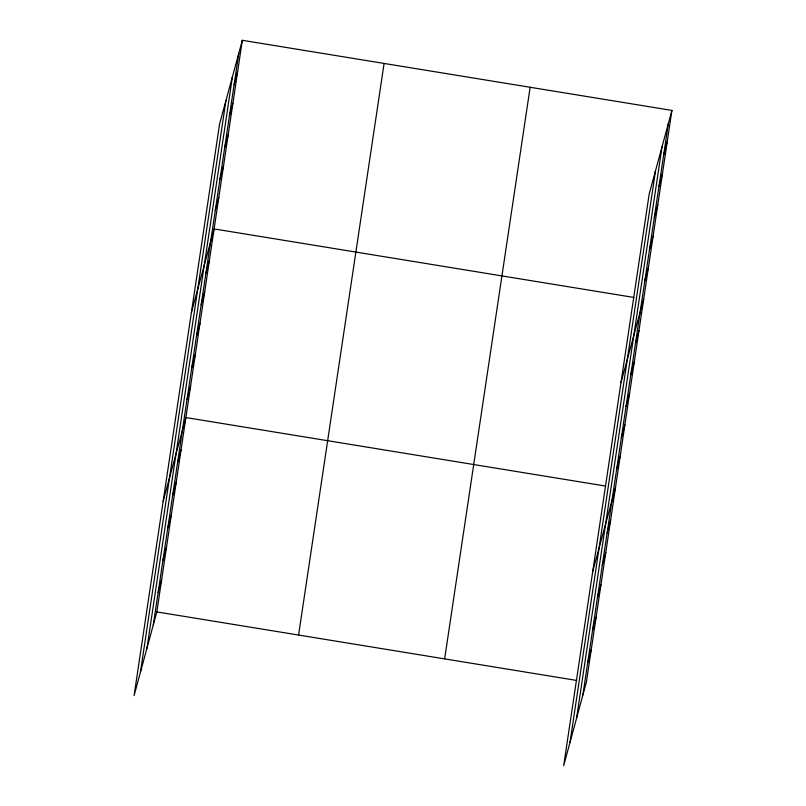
<?xml version="1.0" encoding="UTF-8"?>
<svg xmlns="http://www.w3.org/2000/svg" width="806" height="806" viewBox="0 0 806 806"><rect width="100%" height="100%" fill="white"/><g stroke="black" fill="none" stroke-linecap="round" stroke-linejoin="round"><path stroke-width="1.21" d="M140.425 672.264L225.932 100.659M146.954 648.246L232.45 76.63M153.281 624.922L238.788 53.317M242.324 40.3L219.595 123.973L134.088 695.588L156.817 611.915L242.324 40.3L671.912 110.412L586.405 682.027L563.676 765.7L649.183 194.085L671.912 110.412M298.583 635.047L384.089 63.442M444.64 658.885L530.147 87.28M570.013 742.376L655.52 170.771M576.542 718.358L662.038 146.742M582.869 695.034L668.375 123.429M234.093 84.751L237.619 71.734M229.388 116.195L232.924 103.178M224.683 147.629L228.219 134.612M219.978 179.063L223.514 166.056M215.273 210.507L218.809 197.49M191.375 312.607L214.114 228.934L633.919 297.454M205.873 273.385L209.409 260.368M201.168 304.819L204.704 291.812M196.463 336.263L199.999 323.246M191.768 367.697L195.294 354.69M187.063 399.141L190.599 386.124M163.155 501.241L185.894 417.558L605.699 486.078M177.511 462.966L181.048 449.95M172.665 495.358L176.202 482.341M167.819 527.749L171.356 514.732M162.973 560.14L166.51 547.123M158.127 592.531L161.663 579.514M663.67 154.863L667.207 141.856M658.976 186.307L662.512 173.29M654.27 217.741L657.807 204.734M649.565 249.185L653.102 236.168M644.86 280.619L648.397 267.612M620.963 382.719L643.692 299.046M635.46 343.497L638.997 330.48M630.755 374.931L634.292 361.924M626.05 406.375L629.587 393.358M621.345 437.809L624.882 424.802M616.65 469.253L620.187 456.236M592.742 571.353L615.482 487.68M607.099 533.078L610.636 520.072M602.253 565.469L605.79 552.463M597.407 597.861L600.944 584.854M592.561 630.252L596.097 617.245M587.715 662.643L591.251 649.636M156.817 611.915L576.633 680.425"/></g></svg>
